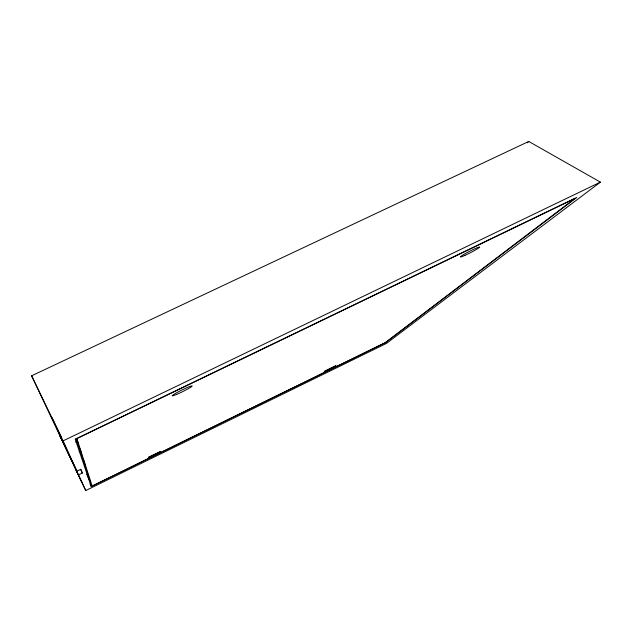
<?xml version="1.0" encoding="UTF-8"?>
<svg xmlns="http://www.w3.org/2000/svg" width="632" height="632" viewBox="0 0 632 632"><rect width="100%" height="100%" fill="white"/><g stroke="black" fill="none" stroke-linecap="round" stroke-linejoin="round"><path stroke-width="0.95" d="M527.349 142.832L528.755 141.457L600.4 182.127L386.484 343.397L85.755 490.543L31.6 375.803L528.755 141.457M92.154 486.048L385.046 342.781L574.859 198.511L76.843 438.608L92.154 486.048L88.219 477.879M91.269 486.529L385.694 342.52L576.771 197.437L75.224 439.232L91.269 486.529L90.028 483.962M78.605 474.845L82.342 473.028L80.841 469.236L76.922 471.148L59.392 434.713L85.755 490.543M75.674 442.1L77.452 441.239M79.15 451.746L80.912 450.893M76.922 471.148L63.129 440.852L600.4 182.127M51.777 417.57L51.374 416.749L61.067 436.909L56.667 427.809M31.6 375.803L63.129 440.852M86.726 474.213L90.131 481.284L76.022 438.521M80.667 469.552L82.342 473.028M52.448 418.953L55.758 425.826M78.874 476.125L76.14 470.453L76.614 471.448M79.198 476.828L81.939 482.508L81.473 481.537M76.606 438.6L78.739 445.165M79.751 448.262L81.797 454.582M83.558 459.993L85.612 466.313M324.319 371.458L335.845 365.731L324.319 371.458M148.623 457.276L160.354 451.635L148.623 457.276M176.691 394.392A11.115 0.893 -26.2 0 0 192.175 386.065A11.115 0.893 -26.2 0 0 177.782 392.14A11.115 0.893 -26.2 0 0 176.691 394.392M464.907 255.391A10.823 0.822 -27.2 0 0 479.633 247.12A10.823 0.822 -27.2 0 0 465.476 253.503A10.823 0.822 -27.2 0 0 464.907 255.391"/></g></svg>
